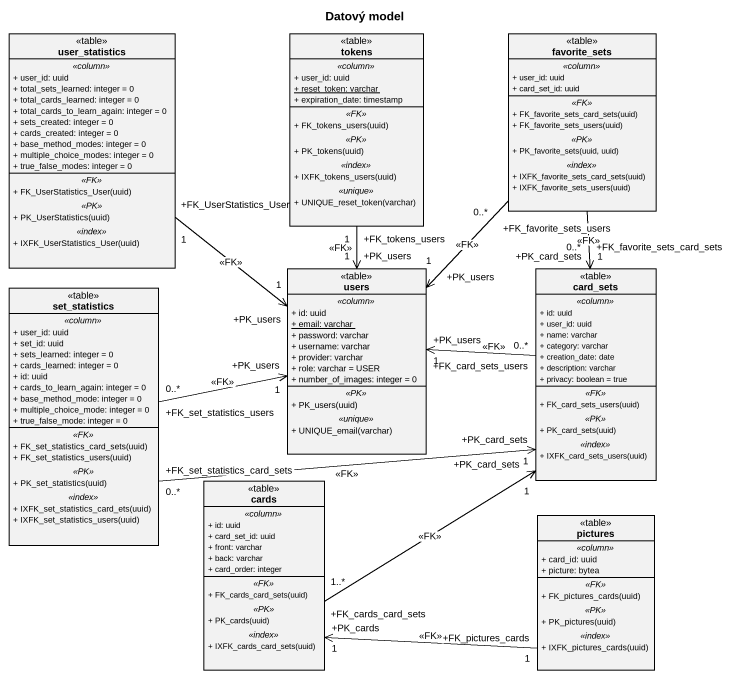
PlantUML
@startuml
title Datový model
hide circle
hide empty members
skinparam classAttributeIconSize 0
class user_statistics <<table>> {
  .. <<column>> ..
  + user_id: uuid
  + total_sets_learned: integer = 0
  + total_cards_learned: integer = 0
  + total_cards_to_learn_again: integer = 0
  + sets_created: integer = 0
  + cards_created: integer = 0
  + base_method_modes: integer = 0
  + multiple_choice_modes: integer = 0
  + true_false_modes: integer = 0
  .. <<FK>> ..
  + FK_UserStatistics_User(uuid)
  .. <<PK>> ..
  + PK_UserStatistics(uuid)
  .. <<index>> ..
  + IXFK_UserStatistics_User(uuid)
}
class tokens <<table>> {
  .. <<column>> ..
  + user_id: uuid
  {static} + reset_token: varchar
  + expiration_date: timestamp
  .. <<FK>> ..
  + FK_tokens_users(uuid)
  .. <<PK>> ..
  + PK_tokens(uuid)
  .. <<index>> ..
  + IXFK_tokens_users(uuid)
  .. <<unique>> ..
  + UNIQUE_reset_token(varchar)
}
class favorite_sets <<table>> {
  .. <<column>> ..
  + user_id: uuid
  + card_set_id: uuid
  .. <<FK>> ..
  + FK_favorite_sets_card_sets(uuid)
  + FK_favorite_sets_users(uuid)
  .. <<PK>> ..
  + PK_favorite_sets(uuid, uuid)
  .. <<index>> ..
  + IXFK_favorite_sets_card_sets(uuid)
  + IXFK_favorite_sets_users(uuid)
}
class set_statistics <<table>> {
  .. <<column>> ..
  + user_id: uuid
  + set_id: uuid
  + sets_learned: integer = 0
  + cards_learned: integer = 0
  + id: uuid
  + cards_to_learn_again: integer = 0
  + base_method_mode: integer = 0
  + multiple_choice_mode: integer = 0
  + true_false_mode: integer = 0
  .. <<FK>> ..
  + FK_set_statistics_card_sets(uuid)
  + FK_set_statistics_users(uuid)
  .. <<PK>> ..
  + PK_set_statistics(uuid)
  .. <<index>> ..
  + IXFK_set_statistics_card_ets(uuid)
  + IXFK_set_statistics_users(uuid)
}
class users <<table>> {
  .. <<column>> ..
  + id: uuid
  {static} + email: varchar
  + password: varchar
  + username: varchar
  + provider: varchar
  + role: varchar = USER
  + number_of_images: integer = 0
  .. <<PK>> ..
  + PK_users(uuid)
  .. <<unique>> ..
  + UNIQUE_email(varchar)
}
class card_sets <<table>> {
  .. <<column>> ..
  + id: uuid
  + user_id: uuid
  + name: varchar
  + category: varchar
  + creation_date: date
  + description: varchar
  + privacy: boolean = true
  .. <<FK>> ..
  + FK_card_sets_users(uuid)
  .. <<PK>> ..
  + PK_card_sets(uuid)
  .. <<index>> ..
  + IXFK_card_sets_users(uuid)
}
class cards <<table>> {
  .. <<column>> ..
  + id: uuid
  + card_set_id: uuid
  + front: varchar
  + back: varchar
  + card_order: integer
  .. <<FK>> ..
  + FK_cards_card_sets(uuid)
  .. <<PK>> ..
  + PK_cards(uuid)
  .. <<index>> ..
  + IXFK_cards_card_sets(uuid)
}
class pictures <<table>> {
  .. <<column>> ..
  + card_id: uuid
  + picture: bytea
  .. <<FK>> ..
  + FK_pictures_cards(uuid)
  .. <<PK>> ..
  + PK_pictures(uuid)
  .. <<index>> ..
  + IXFK_pictures_cards(uuid)
}
user_statistics "+FK_UserStatistics_User\n1" --> "+PK_users\n1" users : <<FK>>
tokens "+FK_tokens_users\n1" --> "+PK_users\n1" users : <<FK>>
favorite_sets "+FK_favorite_sets_users\n0..*" --> "+PK_users\n1" users : <<FK>>
favorite_sets "+FK_favorite_sets_card_sets\n0..*" --> "+PK_card_sets\n1" card_sets : <<FK>>
set_statistics "+FK_set_statistics_users\n0..*" -right-> "+PK_users\n1" users : <<FK>>
set_statistics "+FK_set_statistics_card_sets\n0..*" -right-> "+PK_card_sets\n1" card_sets : <<FK>>
card_sets "+FK_card_sets_users\n0..*" -left-> "+PK_users\n1" users : <<FK>>
cards "+FK_cards_card_sets\n1..*" -up-> "+PK_card_sets\n1" card_sets : <<FK>>
pictures "+FK_pictures_cards\n1" -left-> "+PK_cards\n1" cards : <<FK>>
@enduml
